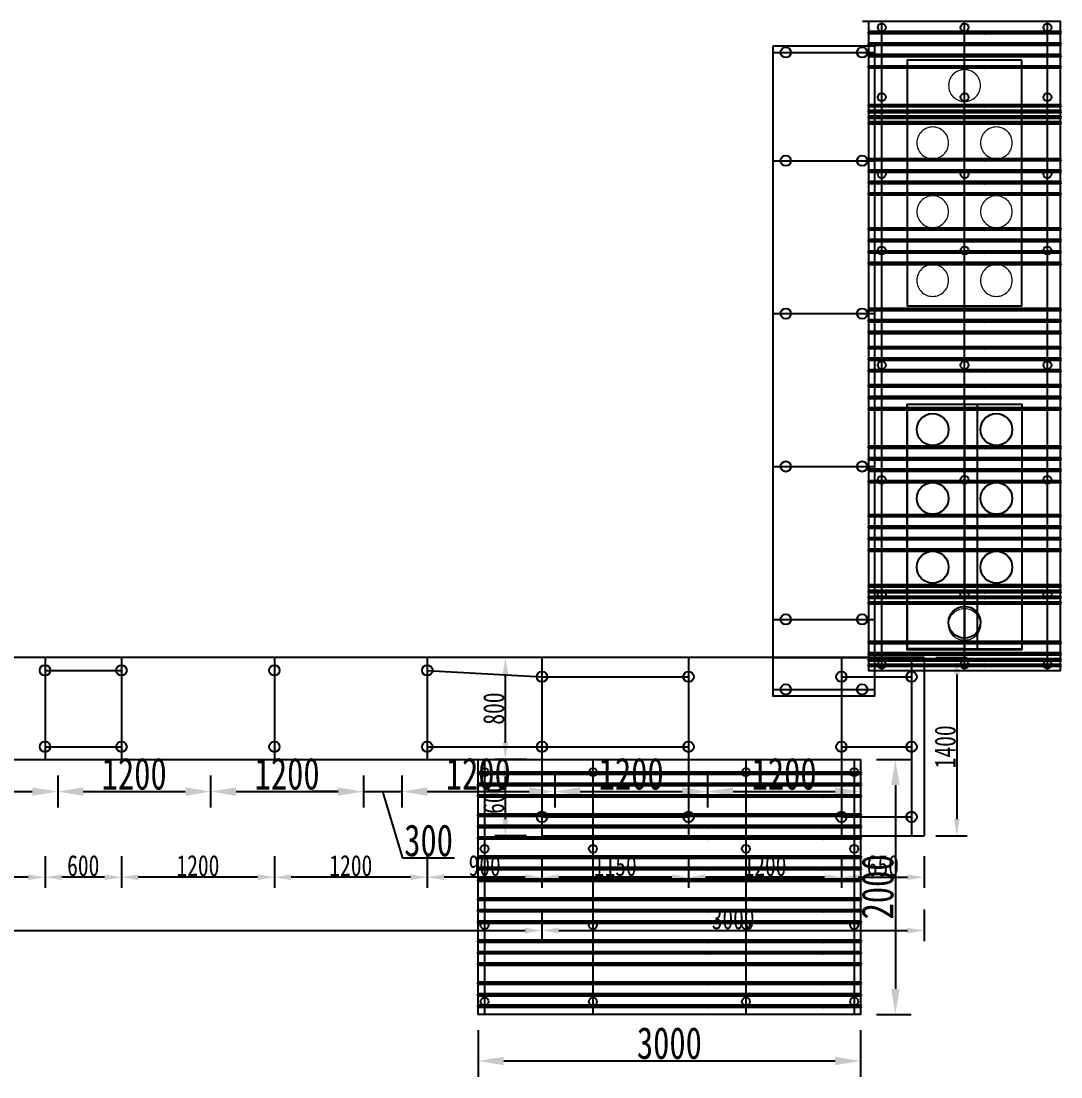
# Model space of a CAD drawing. Extents: x 0 to 558779, y 0 to 2762081.
# Drawn here: x 511083.1 to 511164.7, y 2757085.4 to 2757168.2 of the extents above; entities that cross this region are included whole.
import ezdxf

# ---------------------------------------------------------------- set-up
doc = ezdxf.new("R2010")
doc.units = 0
doc.header["$LTSCALE"] = 20
doc.header["$PDMODE"] = 34
doc.linetypes.add('CENTER', pattern=[2, 1.25, -0.25, 0.25, -0.25])
doc.linetypes.add('DASHED', pattern=[19.05, 12.7, -6.35])
for name, color, linetype, lineweight in [('Layer1', 1, 'Continuous', 15), ('Layer3', 6, 'CENTER', 9), ('中心线', 6, 'CENTER', 15), ('细虚线', 2, 'DASHED', 15)]:
    doc.layers.add(name, color=color, linetype=linetype, lineweight=lineweight)
for name, color, linetype in [('QL-主线桥位平面', 190, 'Continuous'), ('粗实线', 1, 'Continuous'), ('细实线', 8, 'Continuous')]:
    doc.layers.add(name, color=color, linetype=linetype)
doc.styles.add('FS', font='仿宋_GB2312.ttf', dxfattribs={"width": 0.75})
doc.dimstyles.new('100', dxfattribs={"dimtxt": 2.5, "dimasz": 2, "dimexe": 1.25, "dimexo": 1.25, "dimgap": 0.125, "dimtad": 1, "dimdec": 0, "dimlfac": 100, "dimdsep": 46, "dimtxsty": 'FS', "dimcen": 0.001, "dimclrd": 7, "dimclre": 7, "dimclrt": 7, "dimadec": 4, "dimazin": 2, "dimtfac": 1, "dimtdec": 0, "dimtmove": 1, "dimatfit": 2, "dimfxlon": 1, "dimlwd": -1, "dimlwe": -1, "dimarcsym": 0})
doc.dimstyles.new('100-1.5', dxfattribs={"dimscale": 0.66, "dimtxt": 2.5, "dimasz": 2, "dimexe": 1.25, "dimexo": 1.25, "dimgap": 0.125, "dimtad": 1, "dimdec": 0, "dimlfac": 100, "dimdsep": 46, "dimtxsty": 'FS', "dimcen": 0.001, "dimclrd": 3, "dimclre": 3, "dimclrt": 7, "dimadec": 4, "dimazin": 2, "dimtfac": 1, "dimtdec": 0, "dimtmove": 1, "dimatfit": 2, "dimfxlon": 1, "dimlwd": -1, "dimlwe": -1, "dimarcsym": 0})

# ---------------------------------------------------------------- blocks, each defined once
blk = doc.blocks.new('*D1456')
at = {"color": 0}
for p, q in [((518039.157, 2758240.952), (518039.157, 2758238.477)), ((518045.657, 2758240.952), (518045.657, 2758238.477)), ((518040.477, 2758239.302), (518044.337, 2758239.302))]:
    blk.add_line(p, q, dxfattribs=at)
for points in [[(518040.477, 2758239.522), (518040.477, 2758239.082), (518039.157, 2758239.302)], [(518044.337, 2758239.082), (518044.337, 2758239.522), (518045.657, 2758239.302)]]:
    blk.add_solid(points, dxfattribs=at)
at = {"layer": 'DEFPOINTS', "color": 0}
for p in [(518039.157, 2758242.542), (518045.657, 2758242.542), (518045.657, 2758239.302)]:
    blk.add_point(p, dxfattribs=at)
at = {"color": 1, "insert": (518042.407, 2758240.21), "char_height": 1.65, "attachment_point": 5, "style": 'FS'}
blk.add_mtext('650', dxfattribs=at)
blk = doc.blocks.new('*D1457')
at = {"color": 0}
for p, q in [((518027.157, 2758240.952), (518027.157, 2758238.477)), ((518039.157, 2758240.952), (518039.157, 2758238.477)), ((518037.837, 2758239.302), (518028.477, 2758239.302))]:
    blk.add_line(p, q, dxfattribs=at)
for points in [[(518028.477, 2758239.522), (518028.477, 2758239.082), (518027.157, 2758239.302)], [(518037.837, 2758239.082), (518037.837, 2758239.522), (518039.157, 2758239.302)]]:
    blk.add_solid(points, dxfattribs=at)
at = {"layer": 'DEFPOINTS', "color": 0}
for p in [(518027.157, 2758242.542), (518039.157, 2758242.542), (518027.157, 2758239.302)]:
    blk.add_point(p, dxfattribs=at)
at = {"color": 1, "insert": (518033.157, 2758240.21), "char_height": 1.65, "attachment_point": 5, "style": 'FS'}
blk.add_mtext('1200', dxfattribs=at)
blk = doc.blocks.new('*D1458')
at = {"color": 0}
for p, q in [((518015.657, 2758240.952), (518015.657, 2758238.477)), ((518027.157, 2758240.952), (518027.157, 2758238.477)), ((518025.837, 2758239.302), (518016.977, 2758239.302))]:
    blk.add_line(p, q, dxfattribs=at)
for points in [[(518016.977, 2758239.522), (518016.977, 2758239.082), (518015.657, 2758239.302)], [(518025.837, 2758239.082), (518025.837, 2758239.522), (518027.157, 2758239.302)]]:
    blk.add_solid(points, dxfattribs=at)
at = {"layer": 'DEFPOINTS', "color": 0}
for p in [(518015.657, 2758242.542), (518027.157, 2758242.542), (518015.657, 2758239.302)]:
    blk.add_point(p, dxfattribs=at)
at = {"color": 1, "insert": (518021.407, 2758240.21), "char_height": 1.65, "attachment_point": 5, "style": 'FS'}
blk.add_mtext('1150', dxfattribs=at)
blk = doc.blocks.new('*D1459')
at = {"color": 0}
for p, q in [((518014.438, 2758248.542), (518011.963, 2758248.542)), ((518012.788, 2758243.862), (518012.788, 2758247.222)), ((518014.438, 2758242.542), (518011.963, 2758242.542))]:
    blk.add_line(p, q, dxfattribs=at)
for points in [[(518013.008, 2758247.222), (518012.568, 2758247.222), (518012.788, 2758248.542)], [(518012.568, 2758243.862), (518013.008, 2758243.862), (518012.788, 2758242.542)]]:
    blk.add_solid(points, dxfattribs=at)
at = {"layer": 'DEFPOINTS', "color": 0}
for p in [(518012.788, 2758248.542), (518015.657, 2758248.542), (518015.657, 2758242.542)]:
    blk.add_point(p, dxfattribs=at)
at = {"color": 1, "insert": (518011.88, 2758245.542), "char_height": 1.65, "attachment_point": 5, "rotation": 90, "style": 'FS'}
blk.add_mtext('600', dxfattribs=at)
blk = doc.blocks.new('*D1460')
at = {"color": 0}
for p, q in [((518006.657, 2758240.952), (518006.657, 2758238.477)), ((518015.657, 2758240.952), (518015.657, 2758238.477)), ((518014.337, 2758239.302), (518007.977, 2758239.302))]:
    blk.add_line(p, q, dxfattribs=at)
for points in [[(518007.977, 2758239.522), (518007.977, 2758239.082), (518006.657, 2758239.302)], [(518014.337, 2758239.082), (518014.337, 2758239.522), (518015.657, 2758239.302)]]:
    blk.add_solid(points, dxfattribs=at)
at = {"layer": 'DEFPOINTS', "color": 0}
for p in [(518006.657, 2758248.542), (518015.657, 2758248.542), (518006.657, 2758239.302)]:
    blk.add_point(p, dxfattribs=at)
at = {"color": 1, "insert": (518011.157, 2758240.21), "char_height": 1.65, "attachment_point": 5, "style": 'FS'}
blk.add_mtext('900', dxfattribs=at)
blk = doc.blocks.new('*D1461')
at = {"color": 0}
for p, q in [((517994.657, 2758240.952), (517994.657, 2758238.477)), ((518006.657, 2758240.952), (518006.657, 2758238.477)), ((518005.337, 2758239.302), (517995.977, 2758239.302))]:
    blk.add_line(p, q, dxfattribs=at)
for points in [[(517995.977, 2758239.522), (517995.977, 2758239.082), (517994.657, 2758239.302)], [(518005.337, 2758239.082), (518005.337, 2758239.522), (518006.657, 2758239.302)]]:
    blk.add_solid(points, dxfattribs=at)
at = {"layer": 'DEFPOINTS', "color": 0}
for p in [(517994.657, 2758248.542), (518006.657, 2758248.542), (517994.657, 2758239.302)]:
    blk.add_point(p, dxfattribs=at)
at = {"color": 1, "insert": (518000.657, 2758240.21), "char_height": 1.65, "attachment_point": 5, "style": 'FS'}
blk.add_mtext('1200', dxfattribs=at)
blk = doc.blocks.new('*D1462')
at = {"color": 0}
for p, q in [((517982.657, 2758240.952), (517982.657, 2758238.477)), ((517994.657, 2758240.952), (517994.657, 2758238.477)), ((517993.337, 2758239.302), (517983.977, 2758239.302))]:
    blk.add_line(p, q, dxfattribs=at)
for points in [[(517983.977, 2758239.522), (517983.977, 2758239.082), (517982.657, 2758239.302)], [(517993.337, 2758239.082), (517993.337, 2758239.522), (517994.657, 2758239.302)]]:
    blk.add_solid(points, dxfattribs=at)
at = {"layer": 'DEFPOINTS', "color": 0}
for p in [(517982.657, 2758248.542), (517994.657, 2758248.542), (517982.657, 2758239.302)]:
    blk.add_point(p, dxfattribs=at)
at = {"color": 1, "insert": (517988.657, 2758240.21), "char_height": 1.65, "attachment_point": 5, "style": 'FS'}
blk.add_mtext('1200', dxfattribs=at)
blk = doc.blocks.new('*D1463')
at = {"color": 0}
for p, q in [((517976.657, 2758240.952), (517976.657, 2758238.477)), ((517982.657, 2758240.952), (517982.657, 2758238.477)), ((517981.337, 2758239.302), (517977.977, 2758239.302))]:
    blk.add_line(p, q, dxfattribs=at)
for points in [[(517977.977, 2758239.522), (517977.977, 2758239.082), (517976.657, 2758239.302)], [(517981.337, 2758239.082), (517981.337, 2758239.522), (517982.657, 2758239.302)]]:
    blk.add_solid(points, dxfattribs=at)
at = {"layer": 'DEFPOINTS', "color": 0}
for p in [(517976.657, 2758248.542), (517982.657, 2758248.542), (517976.657, 2758239.302)]:
    blk.add_point(p, dxfattribs=at)
at = {"color": 1, "insert": (517979.657, 2758240.21), "char_height": 1.65, "attachment_point": 5, "style": 'FS'}
blk.add_mtext('600', dxfattribs=at)
blk = doc.blocks.new('*D1464')
at = {"color": 0}
for p, q in [((517964.657, 2758240.952), (517964.657, 2758238.477)), ((517976.657, 2758240.952), (517976.657, 2758238.477)), ((517975.337, 2758239.302), (517965.977, 2758239.302))]:
    blk.add_line(p, q, dxfattribs=at)
for points in [[(517965.977, 2758239.522), (517965.977, 2758239.082), (517964.657, 2758239.302)], [(517975.337, 2758239.082), (517975.337, 2758239.522), (517976.657, 2758239.302)]]:
    blk.add_solid(points, dxfattribs=at)
at = {"layer": 'DEFPOINTS', "color": 0}
for p in [(517964.657, 2758248.542), (517976.657, 2758248.542), (517964.657, 2758239.302)]:
    blk.add_point(p, dxfattribs=at)
at = {"color": 1, "insert": (517970.657, 2758240.21), "char_height": 1.65, "attachment_point": 5, "style": 'FS'}
blk.add_mtext('1200', dxfattribs=at)
blk = doc.blocks.new('*D1502')
at = {"color": 0}
for p, q in [((517550.657, 2758236.773), (517550.657, 2758234.298)), ((518015.657, 2758236.773), (518015.657, 2758234.298)), ((517551.977, 2758235.123), (518014.337, 2758235.123))]:
    blk.add_line(p, q, dxfattribs=at)
for points in [[(517551.977, 2758235.343), (517551.977, 2758234.903), (517550.657, 2758235.123)], [(518014.337, 2758234.903), (518014.337, 2758235.343), (518015.657, 2758235.123)]]:
    blk.add_solid(points, dxfattribs=at)
at = {"layer": 'DEFPOINTS', "color": 0}
for p in [(517550.657, 2758248.542), (518015.657, 2758242.542), (518015.657, 2758235.123)]:
    blk.add_point(p, dxfattribs=at)
at = {"color": 1, "insert": (517783.157, 2758236.031), "char_height": 1.65, "attachment_point": 5, "style": 'FS'}
blk.add_mtext('46500', dxfattribs=at)
blk = doc.blocks.new('*D1503')
at = {"color": 0}
for p, q in [((518015.657, 2758236.773), (518015.657, 2758234.298)), ((518045.657, 2758236.773), (518045.657, 2758234.298)), ((518016.977, 2758235.123), (518044.337, 2758235.123))]:
    blk.add_line(p, q, dxfattribs=at)
for points in [[(518016.977, 2758235.343), (518016.977, 2758234.903), (518015.657, 2758235.123)], [(518044.337, 2758234.903), (518044.337, 2758235.343), (518045.657, 2758235.123)]]:
    blk.add_solid(points, dxfattribs=at)
at = {"layer": 'DEFPOINTS', "color": 0}
for p in [(518015.657, 2758242.542), (518045.657, 2758242.542), (518045.657, 2758235.123)]:
    blk.add_point(p, dxfattribs=at)
at = {"color": 1, "insert": (518030.657, 2758236.031), "char_height": 1.65, "attachment_point": 5, "style": 'FS'}
blk.add_mtext('3000', dxfattribs=at)
blk = doc.blocks.new('*D1504')
at = {"color": 0}
for p, q in [((518046.559, 2758256.542), (518049.034, 2758256.542)), ((518048.209, 2758255.222), (518048.209, 2758243.862)), ((518046.559, 2758242.542), (518049.034, 2758242.542))]:
    blk.add_line(p, q, dxfattribs=at)
for points in [[(518048.429, 2758255.222), (518047.989, 2758255.222), (518048.209, 2758256.542)], [(518047.989, 2758243.862), (518048.429, 2758243.862), (518048.209, 2758242.542)]]:
    blk.add_solid(points, dxfattribs=at)
at = {"layer": 'DEFPOINTS', "color": 0}
for p in [(518045.657, 2758256.542), (518045.657, 2758242.542), (518048.209, 2758242.542)]:
    blk.add_point(p, dxfattribs=at)
at = {"color": 1, "insert": (518047.302, 2758249.542), "char_height": 1.65, "attachment_point": 5, "rotation": 90, "style": 'FS'}
blk.add_mtext('1400', dxfattribs=at)
blk = doc.blocks.new('*D1505')
at = {"color": 0}
for p, q in [((518014.438, 2758256.542), (518011.963, 2758256.542)), ((518012.788, 2758249.862), (518012.788, 2758255.222)), ((518014.438, 2758248.542), (518011.963, 2758248.542))]:
    blk.add_line(p, q, dxfattribs=at)
for points in [[(518013.008, 2758255.222), (518012.568, 2758255.222), (518012.788, 2758256.542)], [(518012.568, 2758249.862), (518013.008, 2758249.862), (518012.788, 2758248.542)]]:
    blk.add_solid(points, dxfattribs=at)
at = {"layer": 'DEFPOINTS', "color": 0}
for p in [(518012.788, 2758256.542), (518015.657, 2758256.542), (518015.657, 2758248.542)]:
    blk.add_point(p, dxfattribs=at)
at = {"color": 1, "insert": (518011.88, 2758252.542), "char_height": 1.65, "attachment_point": 5, "rotation": 90, "style": 'FS'}
blk.add_mtext('800', dxfattribs=at)
blk = doc.blocks.new('中墩')
at = {"layer": '中心线', "ltscale": 2}
blk.add_line((40572.3, 104661.2), (38642.3, 104661.2), dxfattribs=at)
at = {"layer": '粗实线'}
blk.add_lwpolyline([(38642.3, 104211.2), (38642.3, 105111.2), (40572.3, 105111.2), (40572.3, 104211.2), (38642.3, 104211.2)], dxfattribs=at)
at = {"layer": '细虚线', "ltscale": 5}
for centre in [(39292.3, 104911.2), (39832.3, 104911.2), (40372.3, 104911.2), (38842.3, 104661.2), (39292.3, 104411.2), (39832.3, 104411.2), (40372.3, 104411.2)]:
    blk.add_circle(centre, 125, dxfattribs=at)
blk = doc.blocks.new('a')
at = {"layer": 'Layer3', "ltscale": 30}
for p, q in [((-1081.7, 2294.3), (-766.5, 2294.3)), ((-1076.9, 2281), (-1076.9, 2305.3)), ((-776.9, 2285.2), (-776.9, 2301.1))]:
    blk.add_line(p, q, dxfattribs=at)
at = {"layer": '细实线', "color": 5, "ltscale": 30}
for p, q in [((-1082.9, 2301.6), (-1082.7, 2301.8)), ((-1082.9, 2299), (-1082.9, 2301.6)), ((-1082.9, 2299), (-1082.7, 2298.8)), ((-1082.9, 2289.6), (-1082.7, 2289.8)), ((-1082.9, 2287), (-1082.9, 2289.6)), ((-1082.9, 2287), (-1082.7, 2286.8)), ((-1081.9, 2301.8), (-1082.7, 2301.8)), ((-1081.9, 2298.8), (-1082.7, 2298.8)), ((-1081.9, 2289.8), (-1082.7, 2289.8)), ((-1081.9, 2286.8), (-1082.7, 2286.8)), ((-1081.9, 2298.3), (-1081.9, 2303.1)), ((-1081.9, 2303.1), (-783.4, 2303.1)), ((-1081.9, 2298.3), (-783.4, 2298.3)), ((-1081.9, 2285.5), (-1081.9, 2290.3)), ((-1081.9, 2290.3), (-783.4, 2290.3)), ((-1081.9, 2285.5), (-783.4, 2285.5)), ((-1070.4, 2297.9), (-1070.4, 2298.3)), ((-1070.4, 2290.3), (-1070.4, 2290.6)), ((-1070.1, 2297.7), (-1068.6, 2297.7)), ((-1070.1, 2290.9), (-1068.6, 2290.9)), ((-1068.1, 2291.4), (-1068.1, 2297.2)), ((-1067.6, 2291.4), (-1067.6, 2297.2)), ((-1067.1, 2297.7), (-1065.6, 2297.7)), ((-1067.1, 2290.9), (-1065.6, 2290.9)), ((-1065.4, 2297.9), (-1065.4, 2298.3)), ((-1065.4, 2290.3), (-1065.4, 2290.6)), ((-929.4, 2297.9), (-929.4, 2298.3)), ((-929.4, 2290.3), (-929.4, 2290.6)), ((-929.1, 2297.7), (-927.6, 2297.7)), ((-929.1, 2290.9), (-927.6, 2290.9)), ((-927.1, 2291.4), (-927.1, 2297.2)), ((-926.6, 2291.4), (-926.6, 2297.2)), ((-926.1, 2297.7), (-924.6, 2297.7)), ((-926.1, 2290.9), (-924.6, 2290.9)), ((-924.4, 2297.9), (-924.4, 2298.3)), ((-924.4, 2290.3), (-924.4, 2290.6)), ((-797.9, 2296.8), (-797.9, 2298.3)), ((-797.9, 2296.8), (-788.6, 2296.8)), ((-797.9, 2291.8), (-788.6, 2291.8)), ((-797.9, 2290.3), (-797.9, 2291.8)), ((-788.4, 2297.9), (-788.4, 2298.3)), ((-788.4, 2290.3), (-788.4, 2290.6)), ((-788.1, 2297.7), (-786.6, 2297.7)), ((-788.1, 2290.9), (-786.6, 2290.9)), ((-786.1, 2291.4), (-786.1, 2297.2)), ((-785.6, 2291.4), (-785.6, 2297.2)), ((-785.1, 2297.7), (-783.6, 2297.7)), ((-785.1, 2290.9), (-783.6, 2290.9)), ((-783.4, 2298.3), (-783.4, 2303.1)), ((-783.4, 2298.3), (-771.5, 2298.3)), ((-783.4, 2297.9), (-783.4, 2298.3)), ((-783.4, 2297.7), (-771.7, 2297.7)), ((-783.4, 2290.9), (-771.7, 2290.9)), ((-783.4, 2290.3), (-783.4, 2290.6)), ((-783.4, 2290.3), (-771.5, 2290.3)), ((-783.4, 2285.5), (-783.4, 2290.3)), ((-771.5, 2297.4), (-771.7, 2297.7)), ((-771.5, 2291.1), (-771.7, 2290.9)), ((-770.9, 2297.7), (-771.5, 2298.3)), ((-771.5, 2291.1), (-771.5, 2297.4)), ((-770.9, 2290.9), (-771.5, 2290.3)), ((-770.9, 2290.9), (-770.9, 2297.7))]:
    blk.add_line(p, q, dxfattribs=at)
for centre, radius, start, end in [((-1070.1, 2297.9), 0.25, 180, 270), ((-1070.1, 2290.6), 0.25, 90, 180), ((-1068.6, 2297.2), 0.5, 0, 90), ((-1068.6, 2291.4), 0.5, 270, 0), ((-1067.1, 2297.2), 0.5, 90, 180), ((-1067.1, 2291.4), 0.5, 180, 270), ((-1065.6, 2297.9), 0.25, 270, 0), ((-1065.6, 2290.6), 0.25, 0, 90), ((-929.1, 2297.9), 0.25, 180, 270), ((-929.1, 2290.6), 0.25, 90, 180), ((-927.6, 2297.2), 0.5, 0, 90), ((-927.6, 2291.4), 0.5, 270, 0), ((-926.1, 2297.2), 0.5, 90, 180), ((-926.1, 2291.4), 0.5, 180, 270), ((-924.6, 2297.9), 0.25, 270, 0), ((-924.6, 2290.6), 0.25, 0, 90), ((-788.6, 2294.3), 2.5, 270, 90), ((-788.1, 2297.9), 0.25, 180, 270), ((-788.1, 2290.6), 0.25, 90, 180), ((-786.6, 2297.2), 0.5, 0, 90), ((-786.6, 2291.4), 0.5, 270, 0), ((-785.1, 2297.2), 0.5, 90, 180), ((-785.1, 2291.4), 0.5, 180, 270), ((-783.6, 2297.9), 0.25, 270, 0), ((-783.6, 2290.6), 0.25, 0, 90)]:
    blk.add_arc(centre, radius, start, end, dxfattribs=at)
blk = doc.blocks.new('*U1149')
at = {"layer": 'Layer1', "ltscale": 30, "xscale": 0.009999999776482589, "yscale": 0.009999999776482589, "zscale": 0.009999999776482589, "rotation": 89.9999983127665}
blk.add_blockref('a', (22.931, 9.247), dxfattribs=at)
blk = doc.blocks.new('*U1148')
at = {"color": 0, "linetype": 'ByBlock', "lineweight": -2, "transparency": 16777216}
for p in [(0, 12), (0.9, 12), (1.8, 12), (0, 9), (0.9, 9), (1.8, 9), (0, 6), (0.9, 6), (1.8, 6), (0, 3), (0.9, 3), (1.8, 3), (0, 0), (0.9, 0), (1.8, 0)]:
    blk.add_blockref('*U1149', p, dxfattribs=at)
blk = doc.blocks.new('*U1151')
at = {"layer": 'Layer1', "ltscale": 30, "xscale": 0.009999999776482589, "yscale": 0.009999999776482589, "zscale": 0.009999999776482589, "rotation": 89.9999983127665}
blk.add_blockref('a', (22.931, 9.247), dxfattribs=at)
blk = doc.blocks.new('*U1150')
at = {"color": 0, "linetype": 'ByBlock', "lineweight": -2, "transparency": 16777216}
for p in [(0, 12), (0.45, 12), (0.9, 12), (1.35, 12), (0, 9), (0.45, 9), (0.9, 9), (1.35, 9), (0, 6), (0.45, 6), (0.9, 6), (1.35, 6), (0, 3), (0.45, 3), (0.9, 3), (1.35, 3), (0, 0), (0.45, 0), (0.9, 0), (1.35, 0)]:
    blk.add_blockref('*U1151', p, dxfattribs=at)
blk = doc.blocks.new('*U1157')
at = {"layer": 'Layer1', "ltscale": 30, "xscale": 0.009999999776482589, "yscale": 0.009999999776482589, "zscale": 0.009999999776482589, "rotation": 89.9999983127665}
blk.add_blockref('a', (22.931, 9.247), dxfattribs=at)
blk = doc.blocks.new('*U1156')
at = {"color": 0, "linetype": 'ByBlock', "lineweight": -2, "transparency": 16777216}
for p in [(0, 12), (0.9, 12), (1.8, 12), (2.7, 12), (0, 9), (0.9, 9), (1.8, 9), (2.7, 9), (0, 6), (0.9, 6), (1.8, 6), (2.7, 6), (0, 3), (0.9, 3), (1.8, 3), (2.7, 3), (0, 0), (0.9, 0), (1.8, 0), (2.7, 0)]:
    blk.add_blockref('*U1157', p, dxfattribs=at)
blk = doc.blocks.new('*U1161')
at = {"layer": 'Layer1', "ltscale": 30, "xscale": 0.009999999776482589, "yscale": 0.009999999776482589, "zscale": 0.009999999776482589, "rotation": 89.9999983127665}
blk.add_blockref('a', (22.931, 9.247), dxfattribs=at)
blk = doc.blocks.new('*U1160')
at = {"color": 0, "linetype": 'ByBlock', "lineweight": -2, "transparency": 16777216}
for p in [(0, 12), (0.9, 12), (1.8, 12), (2.7, 12), (0, 9), (0.9, 9), (1.8, 9), (2.7, 9), (0, 6), (0.9, 6), (1.8, 6), (2.7, 6), (0, 3), (0.9, 3), (1.8, 3), (2.7, 3), (0, 0), (0.9, 0), (1.8, 0), (2.7, 0)]:
    blk.add_blockref('*U1161', p, dxfattribs=at)
blk = doc.blocks.new('*U1153')
at = {"layer": 'Layer1', "ltscale": 30, "xscale": 0.009999999776482589, "yscale": 0.009999999776482589, "zscale": 0.009999999776482589, "rotation": 89.9999983127665}
blk.add_blockref('a', (22.931, 9.247), dxfattribs=at)
blk = doc.blocks.new('*U1152')
at = {"color": 0, "linetype": 'ByBlock', "lineweight": -2, "transparency": 16777216}
for p in [(0, 12), (0.9, 12), (1.8, 12), (0, 9), (0.9, 9), (1.8, 9), (0, 6), (0.9, 6), (1.8, 6), (0, 3), (0.9, 3), (1.8, 3), (0, 0), (0.9, 0), (1.8, 0)]:
    blk.add_blockref('*U1153', p, dxfattribs=at)
blk = doc.blocks.new('*U1155')
at = {"layer": 'Layer1', "ltscale": 30, "xscale": 0.009999999776482589, "yscale": 0.009999999776482589, "zscale": 0.009999999776482589, "rotation": 89.9999983127665}
blk.add_blockref('a', (22.931, 9.247), dxfattribs=at)
blk = doc.blocks.new('*U1154')
at = {"color": 0, "linetype": 'ByBlock', "lineweight": -2, "transparency": 16777216}
for p in [(0, 12), (0.9, 12), (1.8, 12), (2.7, 12), (0, 9), (0.9, 9), (1.8, 9), (2.7, 9), (0, 6), (0.9, 6), (1.8, 6), (2.7, 6), (0, 3), (0.9, 3), (1.8, 3), (2.7, 3), (0, 0), (0.9, 0), (1.8, 0), (2.7, 0)]:
    blk.add_blockref('*U1155', p, dxfattribs=at)
blk = doc.blocks.new('*U1163')
at = {"layer": 'Layer1', "ltscale": 30, "xscale": 0.009999999776482589, "yscale": 0.009999999776482589, "zscale": 0.009999999776482589, "rotation": 89.9999983127665}
blk.add_blockref('a', (22.931, 9.247), dxfattribs=at)
blk = doc.blocks.new('*U1162')
at = {"color": 0, "linetype": 'ByBlock', "lineweight": -2, "transparency": 16777216}
for p in [(0, 12), (0.9, 12), (1.8, 12), (2.7, 12), (0, 9), (0.9, 9), (1.8, 9), (2.7, 9), (0, 6), (0.9, 6), (1.8, 6), (2.7, 6), (0, 3), (0.9, 3), (1.8, 3), (2.7, 3), (0, 0), (0.9, 0), (1.8, 0), (2.7, 0)]:
    blk.add_blockref('*U1163', p, dxfattribs=at)
blk = doc.blocks.new('*U1159')
at = {"layer": 'Layer1', "ltscale": 30, "xscale": 0.009999999776482589, "yscale": 0.009999999776482589, "zscale": 0.009999999776482589, "rotation": 89.9999983127665}
blk.add_blockref('a', (22.931, 9.247), dxfattribs=at)
blk = doc.blocks.new('*U1158')
at = {"color": 0, "linetype": 'ByBlock', "lineweight": -2, "transparency": 16777216}
for p in [(0, 12), (0.45, 12), (0.9, 12), (1.35, 12), (0, 9), (0.45, 9), (0.9, 9), (1.35, 9), (0, 6), (0.45, 6), (0.9, 6), (1.35, 6), (0, 3), (0.45, 3), (0.9, 3), (1.35, 3), (0, 0), (0.45, 0), (0.9, 0), (1.35, 0)]:
    blk.add_blockref('*U1159', p, dxfattribs=at)
blk = doc.blocks.new('*U1165')
at = {"layer": 'Layer1', "ltscale": 30, "xscale": 0.009999999776482589, "yscale": 0.009999999776482589, "zscale": 0.009999999776482589, "rotation": 89.9999983127665}
blk.add_blockref('a', (22.931, 9.247), dxfattribs=at)
blk = doc.blocks.new('*U1164')
at = {"color": 0, "linetype": 'ByBlock', "lineweight": -2, "transparency": 16777216}
for p in [(0, 12), (0.9, 12), (1.8, 12), (2.7, 12), (0, 9), (0.9, 9), (1.8, 9), (2.7, 9), (0, 6), (0.9, 6), (1.8, 6), (2.7, 6), (0, 3), (0.9, 3), (1.8, 3), (2.7, 3), (0, 0), (0.9, 0), (1.8, 0), (2.7, 0)]:
    blk.add_blockref('*U1165', p, dxfattribs=at)
blk = doc.blocks.new('*U1167')
at = {"layer": 'Layer1', "ltscale": 30, "xscale": 0.009999999776482589, "yscale": 0.009999999776482589, "zscale": 0.009999999776482589, "rotation": 89.9999983127665}
blk.add_blockref('a', (22.931, 9.247), dxfattribs=at)
blk = doc.blocks.new('*U1166')
at = {"color": 0, "linetype": 'ByBlock', "lineweight": -2, "transparency": 16777216}
for p in [(0, 12), (0.9, 12), (1.8, 12), (0, 9), (0.9, 9), (1.8, 9), (0, 6), (0.9, 6), (1.8, 6), (0, 3), (0.9, 3), (1.8, 3), (0, 0), (0.9, 0), (1.8, 0)]:
    blk.add_blockref('*U1167', p, dxfattribs=at)
blk = doc.blocks.new('*U1169')
at = {"layer": 'Layer1', "ltscale": 30, "xscale": 0.009999999776482589, "yscale": 0.009999999776482589, "zscale": 0.009999999776482589, "rotation": 89.9999983127665}
blk.add_blockref('a', (22.931, 9.247), dxfattribs=at)
blk = doc.blocks.new('*U1168')
at = {"color": 0, "linetype": 'ByBlock', "lineweight": -2, "transparency": 16777216}
for p in [(0, 12), (0.9, 12), (1.8, 12), (0, 9), (0.9, 9), (1.8, 9), (0, 6), (0.9, 6), (1.8, 6), (0, 3), (0.9, 3), (1.8, 3), (0, 0), (0.9, 0), (1.8, 0)]:
    blk.add_blockref('*U1169', p, dxfattribs=at)
blk = doc.blocks.new('*U1171')
at = {"layer": 'Layer1', "ltscale": 30, "xscale": 0.009999999776482589, "yscale": 0.009999999776482589, "zscale": 0.009999999776482589, "rotation": 89.9999983127665}
blk.add_blockref('a', (22.931, 9.247), dxfattribs=at)
blk = doc.blocks.new('*U1170')
at = {"color": 0, "linetype": 'ByBlock', "lineweight": -2, "transparency": 16777216}
for p in [(0, 12), (0, 9), (0, 6), (0, 3), (0, 0)]:
    blk.add_blockref('*U1171', p, dxfattribs=at)
blk = doc.blocks.new('西引桥主墩平台')
at = {"color": 1}
for p, q in [((521548.528, 2755880.148), (521548.528, 2755931.148)), ((521555.028, 2755880.148), (521555.028, 2755931.148)), ((521561.528, 2755880.148), (521561.528, 2755931.148)), ((521561.528, 2755880.148), (521561.528, 2755931.148))]:
    blk.add_line(p, q, dxfattribs=at)
at = {"color": 7}
blk.add_lwpolyline([(521547.028, 2755931.148), (521562.528, 2755931.148), (521562.528, 2755880.148), (521547.528, 2755880.148), (521547.528, 2755931.148)], dxfattribs=at)
at = {"color": 2}
for centre in [(521548.528, 2755930.648), (521555.028, 2755930.648), (521561.528, 2755930.648), (521548.528, 2755925.174), (521555.028, 2755925.174), (521561.528, 2755925.174), (521548.528, 2755919.148), (521555.028, 2755919.148), (521561.528, 2755919.148), (521548.528, 2755913.148), (521555.028, 2755913.148), (521561.528, 2755913.148), (521548.528, 2755904.148), (521555.028, 2755904.148), (521561.528, 2755904.148), (521548.528, 2755895.148), (521555.028, 2755895.148), (521561.528, 2755895.148), (521548.528, 2755886.148), (521555.028, 2755886.148), (521561.528, 2755886.148), (521548.528, 2755880.648), (521555.028, 2755880.648), (521561.528, 2755880.648)]:
    blk.add_circle(centre, 0.315, dxfattribs=at)
at = {"layer": 'QL-主线桥位平面'}
for p, q in [((521550.528, 2755901.091), (521550.528, 2755881.891)), ((521550.528, 2755901.091), (521550.528, 2755881.891)), ((521559.528, 2755901.091), (521559.528, 2755885.912)), ((521559.528, 2755901.091), (521559.528, 2755881.891)), ((521559.528, 2755901.091), (521559.528, 2755885.912)), ((521559.528, 2755901.091), (521559.528, 2755881.891)), ((521555.028, 2755881.891), (521550.528, 2755881.891)), ((521555.028, 2755881.891), (521559.528, 2755881.891))]:
    blk.add_line(p, q, dxfattribs=at)
at = {"layer": 'QL-主线桥位平面', "ltscale": 2}
for p, q in [((521555.028, 2755901.091), (521555.028, 2755881.891)), ((521556.028, 2755901.091), (521556.028, 2755881.891))]:
    blk.add_line(p, q, dxfattribs=at)
at = {"layer": 'QL-主线桥位平面', "ltscale": 5}
for centre in [(521552.528, 2755899.091), (521552.528, 2755899.091), (521557.528, 2755899.091), (521557.528, 2755899.091), (521552.528, 2755893.691), (521552.528, 2755893.691), (521557.528, 2755893.691), (521557.528, 2755893.691), (521552.528, 2755888.291), (521557.528, 2755888.291), (521555.028, 2755883.961)]:
    blk.add_circle(centre, 1.25, dxfattribs=at)
at = {"color": 1, "rotation": 90.00000003452645}
for name, p in [('*U1164', (521561.006, 2755927.546)), ('*U1158', (521561.006, 2755923.162)), ('*U1162', (521561.006, 2755917.575)), ('*U1154', (521561.006, 2755912.128)), ('*U1168', (521561.006, 2755906.714)), ('*U1166', (521561.006, 2755903.714)), ('*U1152', (521561.006, 2755900.714)), ('*U1160', (521561.006, 2755895)), ('*U1156', (521561.006, 2755889.628)), ('*U1150', (521561.006, 2755885.473)), ('*U1148', (521561.006, 2755880.584)), ('*U1170', (521561.006, 2755881.007))]:
    blk.add_blockref(name, p, dxfattribs=at)
at = {"layer": 'QL-主线桥位平面', "yscale": 0.01, "zscale": 0.01}
for p, xscale, rotation in [((522601.64, 2756314.514), -0.01, 90.00000003053455), ((522601.64, 2756314.514), -0.01, 90.00000003053451), ((522601.64, 2755495.369), 0.01, 90.00000000142226), ((522601.64, 2755495.369), 0.01, 90.00000000142226)]:
    blk.add_blockref('中墩', p, dxfattribs=dict(at, xscale=xscale, rotation=rotation))
blk = doc.blocks.new('*D1126')
at = {"color": 7, "transparency": 16777216}
for p, q in [((519152.583, 2757362.847), (519152.583, 2757359.188)), ((519154.583, 2757360.438), (519180.583, 2757360.438))]:
    blk.add_line(p, q, dxfattribs=at)
at = {"color": 7, "linetype": 'ByBlock', "transparency": 16777216}
blk.add_line((519182.583, 2757362.847), (519182.583, 2757359.188), dxfattribs=at)
at = {"color": 7, "transparency": 16777216}
for points in [[(519154.583, 2757360.771), (519154.583, 2757360.105), (519152.583, 2757360.438)], [(519180.583, 2757360.105), (519180.583, 2757360.771), (519182.583, 2757360.438)]]:
    blk.add_solid(points, dxfattribs=at)
at = {"layer": 'DEFPOINTS', "color": 0, "transparency": 16777216}
for p in [(519152.583, 2757364.097), (519182.583, 2757364.097), (519182.583, 2757360.438)]:
    blk.add_point(p, dxfattribs=at)
at = {"color": 7, "transparency": 16777216, "insert": (519167.583, 2757361.827), "char_height": 2.5, "attachment_point": 5, "style": 'FS'}
blk.add_mtext('3000', dxfattribs=at)
blk = doc.blocks.new('*D1127')
at = {"color": 7, "transparency": 16777216}
for p, q in [((519183.833, 2757384.097), (519186.569, 2757384.097)), ((519185.319, 2757382.097), (519185.319, 2757366.097))]:
    blk.add_line(p, q, dxfattribs=at)
at = {"color": 7, "linetype": 'ByBlock', "transparency": 16777216}
blk.add_line((519183.833, 2757364.097), (519186.569, 2757364.097), dxfattribs=at)
at = {"color": 7, "transparency": 16777216}
for points in [[(519185.653, 2757382.097), (519184.986, 2757382.097), (519185.319, 2757384.097)], [(519184.986, 2757366.097), (519185.653, 2757366.097), (519185.319, 2757364.097)]]:
    blk.add_solid(points, dxfattribs=at)
at = {"layer": 'DEFPOINTS', "color": 0, "transparency": 16777216}
for p in [(519182.583, 2757384.097), (519182.583, 2757364.097), (519185.319, 2757364.097)]:
    blk.add_point(p, dxfattribs=at)
at = {"color": 7, "transparency": 16777216, "insert": (519183.93, 2757374.097), "char_height": 2.5, "attachment_point": 5, "rotation": 90, "style": 'FS'}
blk.add_mtext('2000', dxfattribs=at)
blk = doc.blocks.new('*U1125')
at = {"layer": 'Layer1', "ltscale": 30, "xscale": 0.009999999776482589, "yscale": 0.009999999776482589, "zscale": 0.009999999776482589, "rotation": 89.9999983127665}
blk.add_blockref('a', (22.931, 9.247), dxfattribs=at)
blk = doc.blocks.new('*U1124')
at = {"color": 0, "linetype": 'ByBlock', "lineweight": -2, "transparency": 16777216}
for p in [(0, 27), (0.9, 27), (1.8, 27), (0, 24), (0.9, 24), (1.8, 24), (0, 21), (0.9, 21), (1.8, 21), (0, 18), (0.9, 18), (1.8, 18), (0, 15), (0.9, 15), (1.8, 15), (0, 12), (0.9, 12), (1.8, 12), (0, 9), (0.9, 9), (1.8, 9), (0, 6), (0.9, 6), (1.8, 6), (0, 3), (0.9, 3), (1.8, 3), (0, 0), (0.9, 0), (1.8, 0)]:
    blk.add_blockref('*U1125', p, dxfattribs=at)
blk = doc.blocks.new('*U1129')
at = {"layer": 'Layer1', "ltscale": 30, "xscale": 0.009999999776482589, "yscale": 0.009999999776482589, "zscale": 0.009999999776482589, "rotation": 89.9999983127665}
blk.add_blockref('a', (22.931, 9.247), dxfattribs=at)
blk = doc.blocks.new('*U1128')
at = {"color": 0, "linetype": 'ByBlock', "lineweight": -2, "transparency": 16777216}
for p in [(0, 27), (0.9, 27), (1.8, 27), (0, 24), (0.9, 24), (1.8, 24), (0, 21), (0.9, 21), (1.8, 21), (0, 18), (0.9, 18), (1.8, 18), (0, 15), (0.9, 15), (1.8, 15), (0, 12), (0.9, 12), (1.8, 12), (0, 9), (0.9, 9), (1.8, 9), (0, 6), (0.9, 6), (1.8, 6), (0, 3), (0.9, 3), (1.8, 3), (0, 0), (0.9, 0), (1.8, 0)]:
    blk.add_blockref('*U1129', p, dxfattribs=at)
blk = doc.blocks.new('*U1131')
at = {"layer": 'Layer1', "ltscale": 30, "xscale": 0.009999999776482589, "yscale": 0.009999999776482589, "zscale": 0.009999999776482589, "rotation": 89.9999983127665}
blk.add_blockref('a', (22.931, 9.247), dxfattribs=at)
blk = doc.blocks.new('*U1130')
at = {"color": 0, "linetype": 'ByBlock', "lineweight": -2, "transparency": 16777216}
for p in [(0, 27), (0.9, 27), (1.8, 27), (0, 24), (0.9, 24), (1.8, 24), (0, 21), (0.9, 21), (1.8, 21), (0, 18), (0.9, 18), (1.8, 18), (0, 15), (0.9, 15), (1.8, 15), (0, 12), (0.9, 12), (1.8, 12), (0, 9), (0.9, 9), (1.8, 9), (0, 6), (0.9, 6), (1.8, 6), (0, 3), (0.9, 3), (1.8, 3), (0, 0), (0.9, 0), (1.8, 0)]:
    blk.add_blockref('*U1131', p, dxfattribs=at)
blk = doc.blocks.new('*U1133')
at = {"layer": 'Layer1', "ltscale": 30, "xscale": 0.009999999776482589, "yscale": 0.009999999776482589, "zscale": 0.009999999776482589, "rotation": 89.9999983127665}
blk.add_blockref('a', (22.931, 9.247), dxfattribs=at)
blk = doc.blocks.new('*U1132')
at = {"color": 0, "linetype": 'ByBlock', "lineweight": -2, "transparency": 16777216}
for p in [(0, 27), (0.9, 27), (1.8, 27), (0, 24), (0.9, 24), (1.8, 24), (0, 21), (0.9, 21), (1.8, 21), (0, 18), (0.9, 18), (1.8, 18), (0, 15), (0.9, 15), (1.8, 15), (0, 12), (0.9, 12), (1.8, 12), (0, 9), (0.9, 9), (1.8, 9), (0, 6), (0.9, 6), (1.8, 6), (0, 3), (0.9, 3), (1.8, 3), (0, 0), (0.9, 0), (1.8, 0)]:
    blk.add_blockref('*U1133', p, dxfattribs=at)
blk = doc.blocks.new('*U1135')
at = {"layer": 'Layer1', "ltscale": 30, "xscale": 0.009999999776482589, "yscale": 0.009999999776482589, "zscale": 0.009999999776482589, "rotation": 89.9999983127665}
blk.add_blockref('a', (22.931, 9.247), dxfattribs=at)
blk = doc.blocks.new('*U1134')
at = {"color": 0, "linetype": 'ByBlock', "lineweight": -2, "transparency": 16777216}
for p in [(0, 27), (0.9, 27), (1.8, 27), (0, 24), (0.9, 24), (1.8, 24), (0, 21), (0.9, 21), (1.8, 21), (0, 18), (0.9, 18), (1.8, 18), (0, 15), (0.9, 15), (1.8, 15), (0, 12), (0.9, 12), (1.8, 12), (0, 9), (0.9, 9), (1.8, 9), (0, 6), (0.9, 6), (1.8, 6), (0, 3), (0.9, 3), (1.8, 3), (0, 0), (0.9, 0), (1.8, 0)]:
    blk.add_blockref('*U1135', p, dxfattribs=at)
blk = doc.blocks.new('*U1137')
at = {"layer": 'Layer1', "ltscale": 30, "xscale": 0.009999999776482589, "yscale": 0.009999999776482589, "zscale": 0.009999999776482589, "rotation": 89.9999983127665}
blk.add_blockref('a', (22.931, 9.247), dxfattribs=at)
blk = doc.blocks.new('*U1136')
at = {"color": 0, "linetype": 'ByBlock', "lineweight": -2, "transparency": 16777216}
for p in [(0, 27), (0.9, 27), (1.8, 27), (0, 24), (0.9, 24), (1.8, 24), (0, 21), (0.9, 21), (1.8, 21), (0, 18), (0.9, 18), (1.8, 18), (0, 15), (0.9, 15), (1.8, 15), (0, 12), (0.9, 12), (1.8, 12), (0, 9), (0.9, 9), (1.8, 9), (0, 6), (0.9, 6), (1.8, 6), (0, 3), (0.9, 3), (1.8, 3), (0, 0), (0.9, 0), (1.8, 0)]:
    blk.add_blockref('*U1137', p, dxfattribs=at)
blk = doc.blocks.new('Z1-Z2支栈桥')
at = {"color": 1}
for p, q in [((518744.484, 2757676.261), (518752.484, 2757676.261)), ((518744.484, 2757667.761), (518752.484, 2757667.761)), ((518744.484, 2757655.761), (518752.484, 2757655.761)), ((518744.484, 2757643.761), (518752.484, 2757643.761)), ((518744.484, 2757631.761), (518752.484, 2757631.761)), ((518744.484, 2757626.261), (518752.484, 2757626.261))]:
    blk.add_line(p, q, dxfattribs=at)
at = {"color": 7}
blk.add_lwpolyline([(518744.484, 2757676.761), (518744.484, 2757625.761), (518752.484, 2757625.761), (518752.484, 2757676.761), (518744.484, 2757676.761)], dxfattribs=at)
at = {"color": 5}
for centre in [(518745.484, 2757676.261), (518751.484, 2757676.261), (518745.484, 2757667.761), (518751.484, 2757667.761), (518745.484, 2757655.761), (518751.484, 2757655.761), (518745.484, 2757643.761), (518751.484, 2757643.761), (518745.484, 2757631.761), (518751.484, 2757631.761), (518745.484, 2757626.261), (518751.484, 2757626.261)]:
    blk.add_circle(centre, 0.41, dxfattribs=at)
blk = doc.blocks.new('*D495')
at = {"color": 7, "transparency": 16777216}
for p, q in [((511073.979, 2757109.039), (511073.979, 2757106.522)), ((511075.979, 2757107.772), (511083.979, 2757107.772))]:
    blk.add_line(p, q, dxfattribs=at)
at = {"color": 7, "linetype": 'ByBlock', "transparency": 16777216}
blk.add_line((511085.979, 2757109.039), (511085.979, 2757106.522), dxfattribs=at)
at = {"color": 7, "transparency": 16777216}
for points in [[(511075.979, 2757108.106), (511075.979, 2757107.439), (511073.979, 2757107.772)], [(511083.979, 2757107.439), (511083.979, 2757108.106), (511085.979, 2757107.772)]]:
    blk.add_solid(points, dxfattribs=at)
at = {"layer": 'DEFPOINTS', "color": 0, "transparency": 16777216}
for p in [(511073.979, 2757110.289), (511085.979, 2757110.289), (511085.979, 2757107.772)]:
    blk.add_point(p, dxfattribs=at)
at = {"color": 7, "transparency": 16777216, "insert": (511079.979, 2757109.161), "char_height": 2.5, "attachment_point": 5, "style": 'FS'}
blk.add_mtext('1200', dxfattribs=at)
blk = doc.blocks.new('*D496')
at = {"color": 7, "transparency": 16777216}
for p, q in [((511085.979, 2757109.039), (511085.979, 2757106.522)), ((511087.979, 2757107.772), (511095.979, 2757107.772))]:
    blk.add_line(p, q, dxfattribs=at)
at = {"color": 7, "linetype": 'ByBlock', "transparency": 16777216}
blk.add_line((511097.979, 2757109.039), (511097.979, 2757106.522), dxfattribs=at)
at = {"color": 7, "transparency": 16777216}
for points in [[(511087.979, 2757108.106), (511087.979, 2757107.439), (511085.979, 2757107.772)], [(511095.979, 2757107.439), (511095.979, 2757108.106), (511097.979, 2757107.772)]]:
    blk.add_solid(points, dxfattribs=at)
at = {"layer": 'DEFPOINTS', "color": 0, "transparency": 16777216}
for p in [(511085.979, 2757110.289), (511097.979, 2757110.289), (511097.979, 2757107.772)]:
    blk.add_point(p, dxfattribs=at)
at = {"color": 7, "transparency": 16777216, "insert": (511091.979, 2757109.161), "char_height": 2.5, "attachment_point": 5, "style": 'FS'}
blk.add_mtext('1200', dxfattribs=at)
blk = doc.blocks.new('*D497')
at = {"color": 7, "transparency": 16777216}
for p, q in [((511097.979, 2757109.039), (511097.979, 2757106.522)), ((511099.979, 2757107.772), (511107.979, 2757107.772))]:
    blk.add_line(p, q, dxfattribs=at)
at = {"color": 7, "linetype": 'ByBlock', "transparency": 16777216}
blk.add_line((511109.979, 2757109.039), (511109.979, 2757106.522), dxfattribs=at)
at = {"color": 7, "transparency": 16777216}
for points in [[(511099.979, 2757108.106), (511099.979, 2757107.439), (511097.979, 2757107.772)], [(511107.979, 2757107.439), (511107.979, 2757108.106), (511109.979, 2757107.772)]]:
    blk.add_solid(points, dxfattribs=at)
at = {"layer": 'DEFPOINTS', "color": 0, "transparency": 16777216}
for p in [(511097.979, 2757110.289), (511109.979, 2757110.289), (511109.979, 2757107.772)]:
    blk.add_point(p, dxfattribs=at)
at = {"color": 7, "transparency": 16777216, "insert": (511103.979, 2757109.161), "char_height": 2.5, "attachment_point": 5, "style": 'FS'}
blk.add_mtext('1200', dxfattribs=at)
blk = doc.blocks.new('*D498')
at = {"color": 7, "transparency": 16777216}
for p, q in [((511109.979, 2757109.039), (511109.979, 2757106.522)), ((511107.979, 2757107.772), (511105.979, 2757107.772)), ((511109.979, 2757107.772), (511112.979, 2757107.772)), ((511113.048, 2757102.542), (511111.479, 2757107.772)), ((511114.979, 2757107.772), (511116.979, 2757107.772)), ((511117.112, 2757102.542), (511113.048, 2757102.542))]:
    blk.add_line(p, q, dxfattribs=at)
at = {"color": 7, "linetype": 'ByBlock', "transparency": 16777216}
blk.add_line((511112.979, 2757109.039), (511112.979, 2757106.522), dxfattribs=at)
at = {"color": 7, "transparency": 16777216}
for points in [[(511107.979, 2757107.439), (511107.979, 2757108.106), (511109.979, 2757107.772)], [(511114.979, 2757108.106), (511114.979, 2757107.439), (511112.979, 2757107.772)]]:
    blk.add_solid(points, dxfattribs=at)
at = {"layer": 'DEFPOINTS', "color": 0, "transparency": 16777216}
for p in [(511109.979, 2757110.289), (511112.979, 2757110.289), (511112.979, 2757107.772)]:
    blk.add_point(p, dxfattribs=at)
at = {"color": 7, "transparency": 16777216, "insert": (511115.08, 2757103.931), "char_height": 2.5, "attachment_point": 5, "style": 'FS'}
blk.add_mtext('300', dxfattribs=at)
blk = doc.blocks.new('*D499')
at = {"color": 7, "transparency": 16777216}
for p, q in [((511112.979, 2757109.039), (511112.979, 2757106.522)), ((511114.979, 2757107.772), (511122.979, 2757107.772))]:
    blk.add_line(p, q, dxfattribs=at)
at = {"color": 7, "linetype": 'ByBlock', "transparency": 16777216}
blk.add_line((511124.979, 2757109.039), (511124.979, 2757106.522), dxfattribs=at)
at = {"color": 7, "transparency": 16777216}
for points in [[(511114.979, 2757108.106), (511114.979, 2757107.439), (511112.979, 2757107.772)], [(511122.979, 2757107.439), (511122.979, 2757108.106), (511124.979, 2757107.772)]]:
    blk.add_solid(points, dxfattribs=at)
at = {"layer": 'DEFPOINTS', "color": 0, "transparency": 16777216}
for p in [(511112.979, 2757110.289), (511124.979, 2757110.289), (511124.979, 2757107.772)]:
    blk.add_point(p, dxfattribs=at)
at = {"color": 7, "transparency": 16777216, "insert": (511118.979, 2757109.161), "char_height": 2.5, "attachment_point": 5, "style": 'FS'}
blk.add_mtext('1200', dxfattribs=at)
blk = doc.blocks.new('*D500')
at = {"color": 7, "transparency": 16777216}
for p, q in [((511124.979, 2757109.039), (511124.979, 2757106.522)), ((511126.979, 2757107.772), (511134.979, 2757107.772))]:
    blk.add_line(p, q, dxfattribs=at)
at = {"color": 7, "linetype": 'ByBlock', "transparency": 16777216}
blk.add_line((511136.979, 2757109.039), (511136.979, 2757106.522), dxfattribs=at)
at = {"color": 7, "transparency": 16777216}
for points in [[(511126.979, 2757108.106), (511126.979, 2757107.439), (511124.979, 2757107.772)], [(511134.979, 2757107.439), (511134.979, 2757108.106), (511136.979, 2757107.772)]]:
    blk.add_solid(points, dxfattribs=at)
at = {"layer": 'DEFPOINTS', "color": 0, "transparency": 16777216}
for p in [(511124.979, 2757110.289), (511136.979, 2757110.289), (511136.979, 2757107.772)]:
    blk.add_point(p, dxfattribs=at)
at = {"color": 7, "transparency": 16777216, "insert": (511130.979, 2757109.161), "char_height": 2.5, "attachment_point": 5, "style": 'FS'}
blk.add_mtext('1200', dxfattribs=at)
blk = doc.blocks.new('*D501')
at = {"color": 7, "transparency": 16777216}
for p, q in [((511136.979, 2757109.039), (511136.979, 2757106.522)), ((511138.979, 2757107.772), (511146.979, 2757107.772))]:
    blk.add_line(p, q, dxfattribs=at)
at = {"color": 7, "linetype": 'ByBlock', "transparency": 16777216}
blk.add_line((511148.979, 2757109.039), (511148.979, 2757106.522), dxfattribs=at)
at = {"color": 7, "transparency": 16777216}
for points in [[(511138.979, 2757108.106), (511138.979, 2757107.439), (511136.979, 2757107.772)], [(511146.979, 2757107.439), (511146.979, 2757108.106), (511148.979, 2757107.772)]]:
    blk.add_solid(points, dxfattribs=at)
at = {"layer": 'DEFPOINTS', "color": 0, "transparency": 16777216}
for p in [(511136.979, 2757110.289), (511148.979, 2757110.289), (511148.979, 2757107.772)]:
    blk.add_point(p, dxfattribs=at)
at = {"color": 7, "transparency": 16777216, "insert": (511142.979, 2757109.161), "char_height": 2.5, "attachment_point": 5, "style": 'FS'}
blk.add_mtext('1200', dxfattribs=at)
blk = doc.blocks.new('西引桥+主桥栈桥')
at = {"color": 7}
for p, q in [((518045.657, 2758256.542), (517549.557, 2758256.542)), ((517549.557, 2758248.542), (518015.657, 2758248.542))]:
    blk.add_line(p, q, dxfattribs=at)
at = {"color": 1}
for p, q in [((517976.657, 2758256.542), (517976.657, 2758248.542)), ((517982.657, 2758256.542), (517982.657, 2758248.542)), ((517994.657, 2758256.542), (517994.657, 2758248.542)), ((518006.657, 2758256.542), (518006.657, 2758248.542)), ((518015.657, 2758256.542), (518015.657, 2758242.542)), ((518027.157, 2758256.542), (518027.157, 2758242.542)), ((518039.157, 2758256.542), (518039.157, 2758242.542)), ((518044.657, 2758256.542), (518044.657, 2758242.542)), ((517976.657, 2758255.542), (517982.657, 2758255.542)), ((518006.657, 2758255.542), (518015.657, 2758255.042)), ((518015.657, 2758255.042), (518027.157, 2758255.042)), ((518039.157, 2758255.042), (518044.657, 2758255.042)), ((517976.657, 2758249.542), (517982.657, 2758249.542)), ((518006.657, 2758249.542), (518015.657, 2758249.542)), ((518015.657, 2758249.542), (518027.157, 2758249.542)), ((518039.157, 2758249.542), (518044.657, 2758249.542)), ((518015.657, 2758244.042), (518027.157, 2758244.042)), ((518039.157, 2758244.042), (518044.657, 2758244.042))]:
    blk.add_line(p, q, dxfattribs=at)
for p in [(518045.657, 2758256.542), (518015.657, 2758242.542)]:
    blk.add_line(p, (518045.657, 2758242.542))
at = {"color": 5}
for centre in [(517976.657, 2758255.542), (517982.657, 2758255.542), (517994.657, 2758255.542), (518006.657, 2758255.542), (518015.657, 2758255.042), (518027.157, 2758255.042), (518039.157, 2758255.042), (518044.657, 2758255.042), (517976.657, 2758249.542), (517982.657, 2758249.542), (517994.657, 2758249.542), (518006.657, 2758249.542), (518015.657, 2758249.542), (518027.157, 2758249.542), (518039.157, 2758249.542), (518044.657, 2758249.542), (518015.657, 2758244.042), (518027.157, 2758244.042), (518039.157, 2758244.042), (518044.657, 2758244.042)]:
    blk.add_circle(centre, 0.41, dxfattribs=at)
for base, p1, p2, picture, middle in [((518012.788, 2758256.542), (518015.657, 2758248.542), (518015.657, 2758256.542), '*D1505', (518011.88, 2758252.542)), ((518048.209, 2758242.542), (518045.657, 2758256.542), (518045.657, 2758242.542), '*D1504', (518047.302, 2758249.542)), ((518012.788, 2758248.542), (518015.657, 2758242.542), (518015.657, 2758248.542), '*D1459', (518011.88, 2758245.542))]:
    dim = blk.add_linear_dim(base=base, p1=p1, p2=p2, angle=90, dimstyle='100-1.5', override={"dimclrd": 0, "dimclre": 0, "dimclrt": 1})
    dim.commit()
    dim.dimension.update_dxf_attribs({"geometry": picture, "text_midpoint": middle})
for base, p1, p2, picture, middle in [((518015.657, 2758235.123), (517550.657, 2758248.542), (518015.657, 2758242.542), '*D1502', (517783.157, 2758236.031)), ((517964.657, 2758239.302), (517976.657, 2758248.542), (517964.657, 2758248.542), '*D1464', (517970.657, 2758240.21)), ((517976.657, 2758239.302), (517982.657, 2758248.542), (517976.657, 2758248.542), '*D1463', (517979.657, 2758240.21)), ((517982.657, 2758239.302), (517994.657, 2758248.542), (517982.657, 2758248.542), '*D1462', (517988.657, 2758240.21)), ((517994.657, 2758239.302), (518006.657, 2758248.542), (517994.657, 2758248.542), '*D1461', (518000.657, 2758240.21)), ((518006.657, 2758239.302), (518015.657, 2758248.542), (518006.657, 2758248.542), '*D1460', (518011.157, 2758240.21)), ((518015.657, 2758239.302), (518027.157, 2758242.542), (518015.657, 2758242.542), '*D1458', (518021.407, 2758240.21)), ((518045.657, 2758235.123), (518015.657, 2758242.542), (518045.657, 2758242.542), '*D1503', (518030.657, 2758236.031)), ((518027.157, 2758239.302), (518039.157, 2758242.542), (518027.157, 2758242.542), '*D1457', (518033.157, 2758240.21)), ((518045.657, 2758239.302), (518039.157, 2758242.542), (518045.657, 2758242.542), '*D1456', (518042.407, 2758240.21))]:
    dim = blk.add_linear_dim(base=base, p1=p1, p2=p2, dimstyle='100-1.5', override={"dimclrd": 0, "dimclre": 0, "dimclrt": 1})
    dim.commit()
    dim.dimension.update_dxf_attribs({"geometry": picture, "text_midpoint": middle})
blk = doc.blocks.new('码头平台')
at = {"color": 1}
for p, q in [((519153.083, 2757384.097), (519153.083, 2757364.097)), ((519161.583, 2757384.097), (519161.583, 2757364.097)), ((519173.583, 2757384.097), (519173.583, 2757364.097)), ((519182.083, 2757384.097), (519182.083, 2757364.097))]:
    blk.add_line(p, q, dxfattribs=at)
blk.add_lwpolyline([(519152.583, 2757384.097), (519182.583, 2757384.097), (519182.583, 2757364.097), (519152.583, 2757364.097), (519152.583, 2757384.097)])
at = {"color": 2}
for centre in [(519153.083, 2757383.097), (519161.583, 2757383.097), (519173.583, 2757383.097), (519182.083, 2757383.097), (519153.083, 2757377.097), (519161.583, 2757377.097), (519173.583, 2757377.097), (519182.083, 2757377.097), (519153.083, 2757371.097), (519161.583, 2757371.097), (519173.583, 2757371.097), (519182.083, 2757371.097), (519153.083, 2757365.097), (519161.583, 2757365.097), (519173.583, 2757365.097), (519182.083, 2757365.097)]:
    blk.add_circle(centre, 0.315, dxfattribs=at)
at = {"color": 1, "rotation": 90}
for name, p in [('*U1136', (519181.06, 2757381.235)), ('*U1134', (519181.06, 2757377.935)), ('*U1132', (519181.06, 2757374.635)), ('*U1130', (519181.062, 2757371.334)), ('*U1128', (519181.062, 2757368.034)), ('*U1124', (519181.063, 2757364.734))]:
    blk.add_blockref(name, p, dxfattribs=at)
dim = blk.add_linear_dim(base=(519185.319, 2757364.097), p1=(519182.583, 2757384.097), p2=(519182.583, 2757364.097), angle=90, dimstyle='100')
dim.commit()
dim.dimension.update_dxf_attribs({"geometry": '*D1127', "text_midpoint": (519183.93, 2757374.097)})
dim = blk.add_linear_dim(base=(519182.583, 2757360.438), p1=(519152.583, 2757364.097), p2=(519182.583, 2757364.097), dimstyle='100')
dim.commit()
dim.dimension.update_dxf_attribs({"geometry": '*D1126', "text_midpoint": (519167.583, 2757361.827)})

msp = doc.modelspace()

# ---------------------------------------------------------------- linework, layer by layer
at = {"color": 5, "elevation": 2}
msp.add_lwpolyline([(511142.107, 2757166.289), (511142.107, 2757118.289), (511150.107, 2757118.289), (511150.107, 2757166.289), (511142.107, 2757166.289)], dxfattribs=at)

# ---------------------------------------------------------------- block references
at = {"color": 1, "rotation": 359.9999999926787}
msp.add_blockref('西引桥主墩平台', (-10397.889, 1237.098, 2), dxfattribs=at)
at = {"rotation": 1.6876733914e-06}
msp.add_blockref('Z1-Z2支栈桥', (-7602.296, -510.487, 2), dxfattribs=at)
msp.add_blockref('码头平台', (-8033.605, -273.808, 2))
at = {"layer": 'QL-主线桥位平面', "color": 1, "rotation": 359.9999999999822}
msp.add_blockref('西引桥+主桥栈桥', (-6891.678, -1138.253), dxfattribs=at)

# ---------------------------------------------------------------- dimensions: what is measured, and where the dimension line sits
for base, p1, p2, picture, middle in [((511085.979, 2757107.772), (511073.979, 2757110.289), (511085.979, 2757110.289), '*D495', (511079.979, 2757109.161)), ((511097.979, 2757107.772), (511085.979, 2757110.289), (511097.979, 2757110.289), '*D496', (511091.979, 2757109.161)), ((511109.979, 2757107.772), (511097.979, 2757110.289), (511109.979, 2757110.289), '*D497', (511103.979, 2757109.161)), ((511124.979, 2757107.772), (511112.979, 2757110.289), (511124.979, 2757110.289), '*D499', (511118.979, 2757109.161)), ((511136.979, 2757107.772), (511124.979, 2757110.289), (511136.979, 2757110.289), '*D500', (511130.979, 2757109.161)), ((511148.979, 2757107.772), (511136.979, 2757110.289), (511148.979, 2757110.289, 2), '*D501', (511142.979, 2757109.161)), ((511112.979, 2757107.772), (511109.979, 2757110.289), (511112.979, 2757110.289), '*D498', (511113.173, 2757103.931))]:
    dim = msp.add_linear_dim(base=base, p1=p1, p2=p2, dimstyle='100')
    dim.commit()
    dim.dimension.update_dxf_attribs({"geometry": picture, "text_midpoint": middle})

doc.saveas('drawing.dxf')
